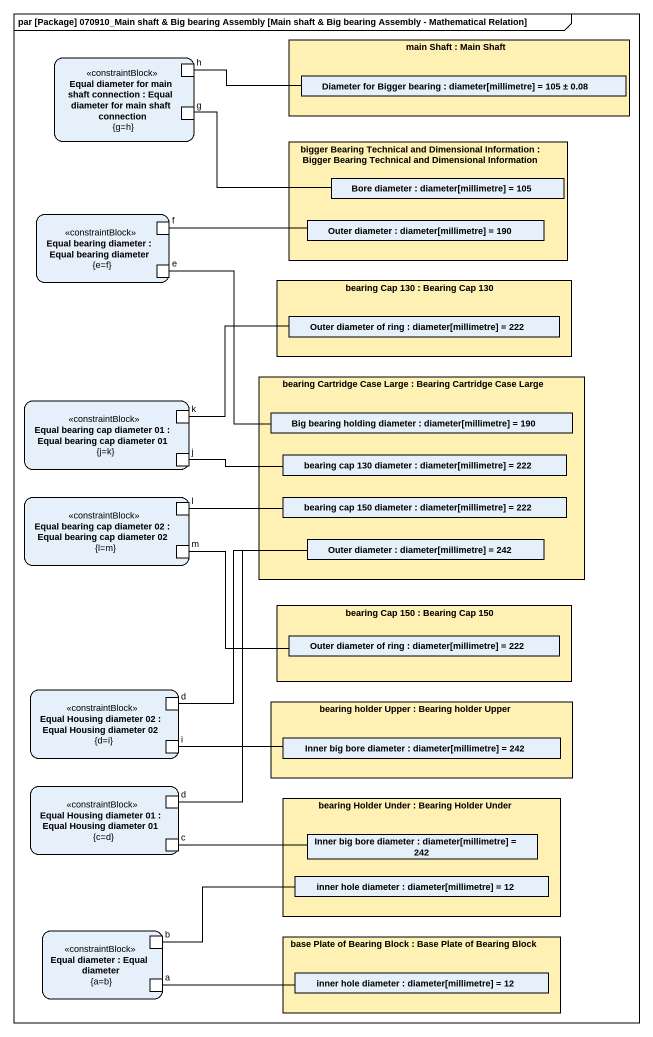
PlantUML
@startuml
mainframe par [Package] 070910_Main shaft & Big bearing Assembly [Main shaft & Big bearing Assembly - Mathematical Relation]
rectangle "main Shaft : Main Shaft" as main_Shaft #FFF0B4 {
  rectangle "Diameter for Bigger bearing : diameter[millimetre] = 105 ± 0.08" as Diameter_for_Bigger_bearing
}
rectangle "Equal diameter for main shaft connection : Equal diameter for main shaft connection\n{g=h}" as Equal_diameter_for_main <<constraintBlock>> {
  port h
  port g
}
rectangle "bigger Bearing Technical and Dimensional Information : Bigger Bearing Technical and Dimensional Information" as bigger_Bearing_Technical #FFF0B4 {
  rectangle "Bore diameter : diameter[millimetre] = 105" as Bore_diameter
  rectangle "Outer diameter : diameter[millimetre] = 190" as Outer_diameter
}
rectangle "Equal bearing diameter : Equal bearing diameter\n{e=f}" as Equal_bearing_diameter <<constraintBlock>> {
  port f
  port e
}
rectangle "bearing Cap 130 : Bearing Cap 130" as bearing_Cap_130 #FFF0B4 {
  rectangle "Outer diameter of ring : diameter[millimetre] = 222" as Outer_diameter_of_ring
}
rectangle "Equal bearing cap diameter 01 : Equal bearing cap diameter 01\n{j=k}" as Equal_bearing_cap_diameter <<constraintBlock>> {
  port k
  port j
}
rectangle "bearing Cartridge Case Large : Bearing Cartridge Case Large" as bearing_Cartridge_Case_Large #FFF0B4 {
  rectangle "Big bearing holding diameter : diameter[millimetre] = 190" as Big_bearing_holding_diameter
  rectangle "bearing cap 130 diameter : diameter[millimetre] = 222" as bearing_cap_130_diameter
  rectangle "bearing cap 150 diameter : diameter[millimetre] = 222" as bearing_cap_150_diameter
  rectangle "Outer diameter : diameter[millimetre] = 242" as Outer_diameter_2
}
rectangle "Equal bearing cap diameter 02 : Equal bearing cap diameter 02\n{l=m}" as Equal_bearing_cap_diameter_2 <<constraintBlock>> {
  port l
  port m
}
rectangle "bearing Cap 150 : Bearing Cap 150" as bearing_Cap_150 #FFF0B4 {
  rectangle "Outer diameter of ring : diameter[millimetre] = 222" as Outer_diameter_of_ring_2
}
rectangle "Equal Housing diameter 02 : Equal Housing diameter 02\n{d=i}" as Equal_Housing_diameter_02 <<constraintBlock>> {
  port d
  port i
}
rectangle "bearing holder Upper : Bearing holder Upper" as bearing_holder_Upper #FFF0B4 {
  rectangle "Inner big bore diameter : diameter[millimetre] = 242" as Inner_big_bore_diameter
}
rectangle "Equal Housing diameter 01 : Equal Housing diameter 01\n{c=d}" as Equal_Housing_diameter_01 <<constraintBlock>> {
  port "d" as d_2
  port c
}
rectangle "bearing Holder Under : Bearing Holder Under" as bearing_Holder_Under #FFF0B4 {
  rectangle "Inner big bore diameter : diameter[millimetre] = 242" as Inner_big_bore_diameter_2
  rectangle "inner hole diameter : diameter[millimetre] = 12" as inner_hole_diameter
}
rectangle "Equal diameter : Equal diameter\n{a=b}" as Equal_diameter <<constraintBlock>> {
  port b
  port a
}
rectangle "base Plate of Bearing Block : Base Plate of Bearing Block" as base_Plate_of_Bearing_Block #FFF0B4 {
  rectangle "inner hole diameter : diameter[millimetre] = 12" as inner_hole_diameter_2
}
h -right- Diameter_for_Bigger_bearing
g -right- Bore_diameter
f -right- Outer_diameter
e -right- Big_bearing_holding_diameter
k -right- Outer_diameter_of_ring
j -right- bearing_cap_130_diameter
l -right- bearing_cap_150_diameter
m -right- Outer_diameter_of_ring_2
d -up- Outer_diameter_2
i -right- Inner_big_bore_diameter
d_2 -up- Outer_diameter_2
c -right- Inner_big_bore_diameter_2
b -right- inner_hole_diameter
a -right- inner_hole_diameter_2
@enduml
